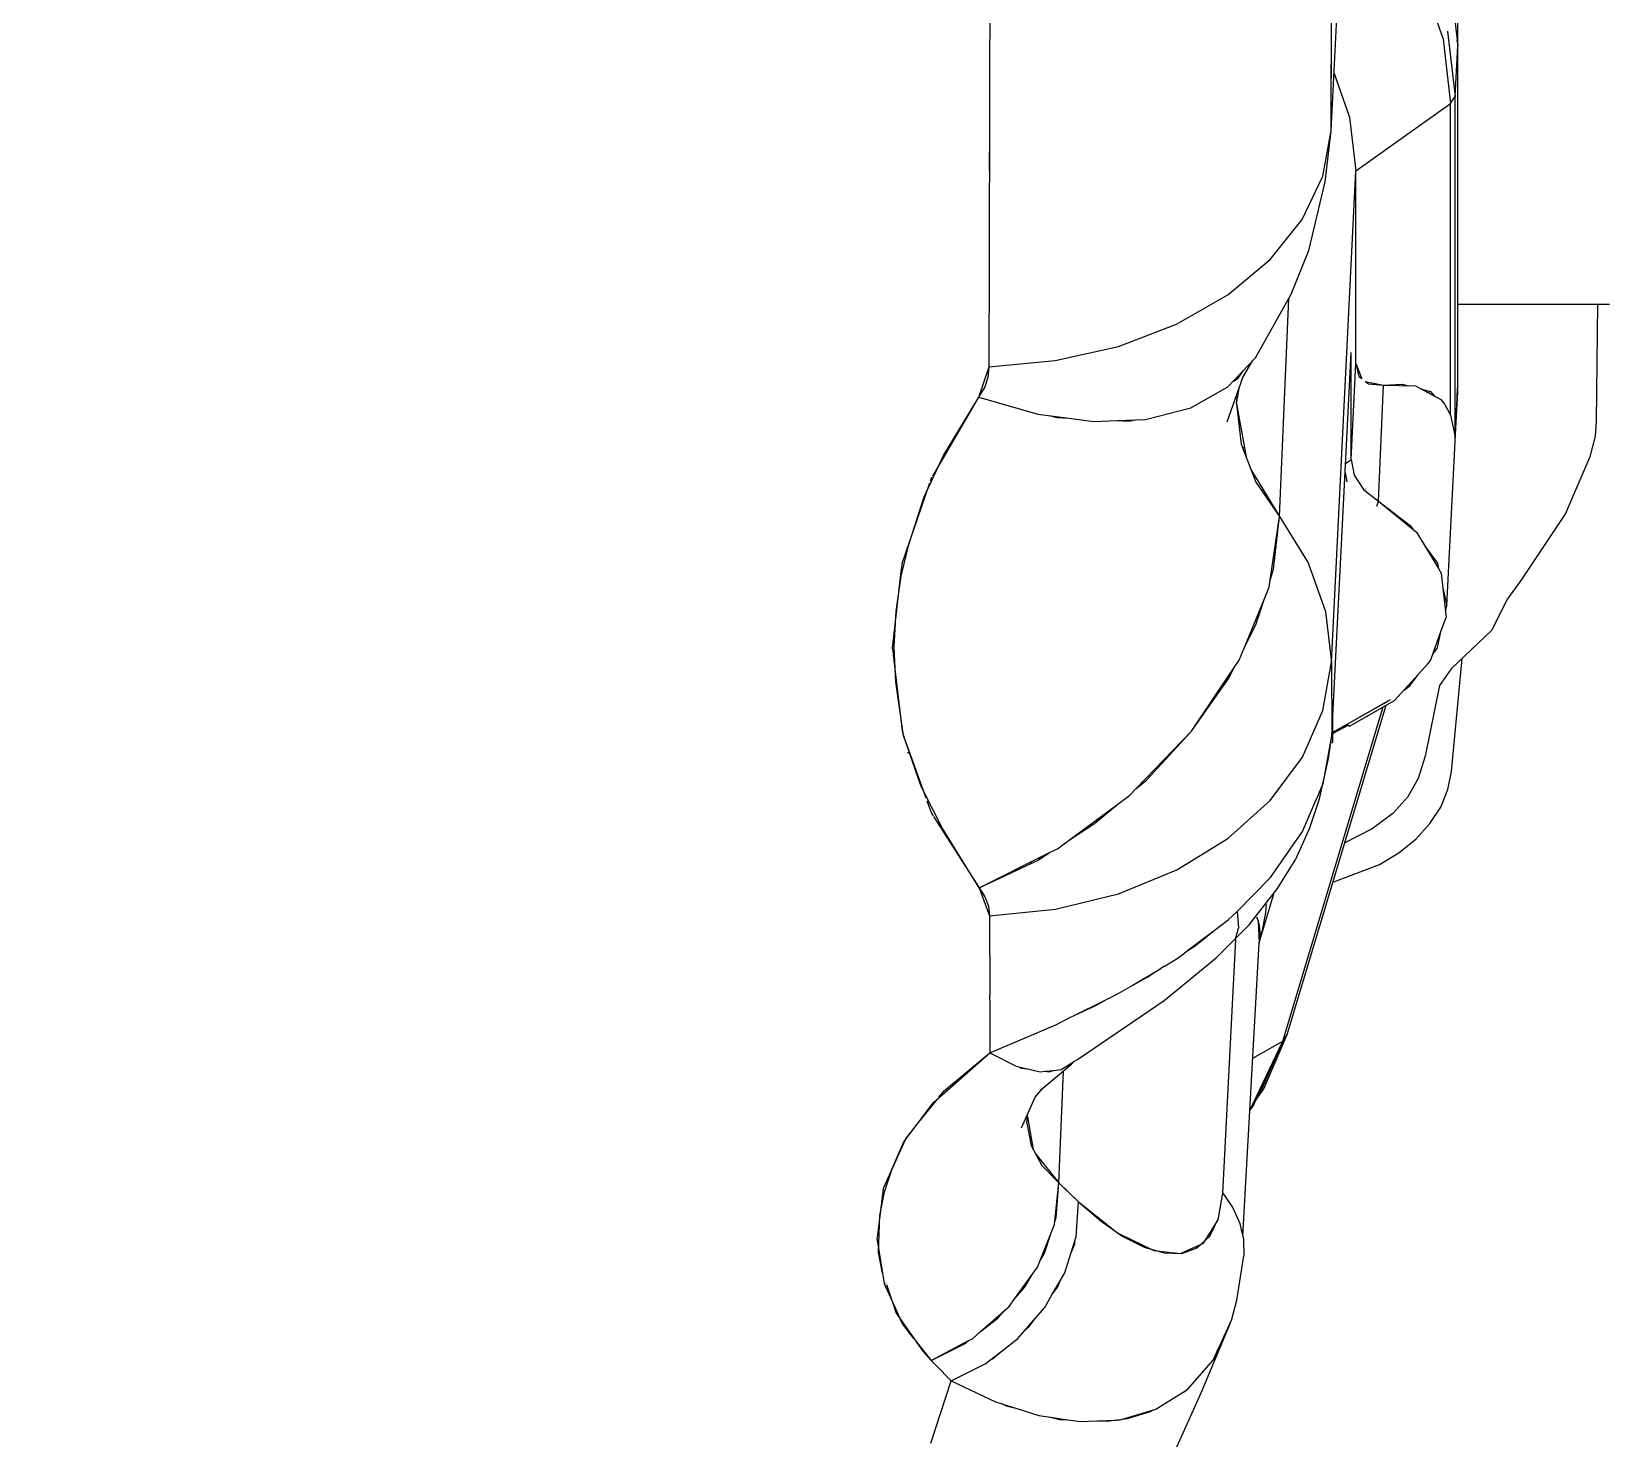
# Model space of a CAD drawing. Header units: millimetres. Extents: x 1084702 to 1166801, y 36632 to 124519.
# Drawn here: x 1102697.7 to 1102798.9, y 47321.2 to 47412 of the extents above; entities that cross this region are included whole.
import ezdxf

# ---------------------------------------------------------------- set-up
doc = ezdxf.new("R2010")
doc.units = ezdxf.units.MM
doc.header["$LTSCALE"] = 250
doc.layers.get('0').update_dxf_attribs({"color": 255})
doc.layers.add('%posline', color=240, linetype='Continuous')
doc.layers.add('%symbol', color=1, linetype='Continuous')
doc.styles.add('ROMANS', font='ROMANS.shx', dxfattribs={"height": 100})
doc.dimstyles.new('dott', dxfattribs={"dimscale": 100, "dimtxt": 150, "dimasz": 0.01, "dimexe": 0.5, "dimexo": 1, "dimgap": 1, "dimtad": 1, "dimdsep": 46, "dimtxsty": 'ROMANS', "dimcen": 1.5, "dimclrd": 1, "dimclre": 1, "dimclrt": 2, "dimazin": 2, "dimtfac": 1, "dimtmove": 2, "dimatfit": 3, "dimldrblk": 'DOT', "dimfxl": 1, "dimtvp": 100, "dimtolj": 1, "dimarcsym": 0})

# ---------------------------------------------------------------- blocks, each defined once
blk = doc.blocks.new('_Dot')
at = {"color": 0, "linetype": 'ByBlock', "lineweight": -2}
blk.add_line((-0.5, 0), (-1, 0), dxfattribs=at)
at = {"color": 0, "linetype": 'ByBlock', "const_width": 0.5}
blk.add_lwpolyline([(-0.25, 0, 1), (0.25, 0, 1)], format="xyb", close=True, dxfattribs=at)
blk = doc.blocks.new('GENERATOR-CENTER')
for p, q in [((-2036.29, -426.7), (-2034.71, -394.72)), ((-2036.29, -426.7), (-2034.71, -394.72)), ((-2028.13, -421.22), (-2028.13, -415.92)), ((-2028.13, -421.22), (-2028.13, -415.92)), ((-2030.5, -416.74), (-2029.07, -420.79)), ((-2030.5, -416.74), (-2029.07, -420.79)), ((-2028.62, -417.01), (-2028.13, -421.22)), ((-2058.3, -423.48), (-2058.29, -417.92)), ((-2036.29, -426.7), (-2036.27, -417.32)), ((-2036.29, -426.7), (-2036.28, -420)), ((-2029.07, -420.79), (-2028.59, -424.95)), ((-2029.07, -420.79), (-2029.07, -420.79)), ((-2029.07, -420.79), (-2028.59, -424.95)), ((-2028.78, -420.28), (-2028.29, -424.48)), ((-2028.78, -420.29), (-2028.78, -420.29)), ((-2028.78, -420.29), (-2028.29, -424.48)), ((-2028.29, -424.48), (-2028.13, -421.22)), ((-2028.29, -424.48), (-2028.13, -421.22)), ((-2028.18, -420.85), (-2028.13, -421.22)), ((-2028.13, -443.16), (-2028.13, -421.22)), ((-2028.13, -443.16), (-2028.13, -421.22)), ((-2036.1, -423), (-2035.11, -425.82)), ((-2036.1, -423), (-2035.11, -425.82)), ((-2058.31, -427.99), (-2058.3, -423.47)), ((-2034.71, -429.28), (-2028.59, -424.95)), ((-2034.71, -429.28), (-2028.59, -424.95)), ((-2028.59, -424.95), (-2028.29, -424.48)), ((-2028.59, -424.95), (-2028.29, -424.48)), ((-2028.59, -445.06), (-2028.59, -424.95)), ((-2028.59, -445.06), (-2028.59, -424.95)), ((-2028.29, -446.44), (-2028.29, -424.48)), ((-2028.29, -446.44), (-2028.29, -424.48)), ((-2035.11, -425.82), (-2034.71, -429.28)), ((-2035.11, -425.82), (-2034.71, -429.28)), ((-2058.32, -429.24), (-2058.31, -426.83)), ((-2036.84, -429.63), (-2036.29, -426.7)), ((-2036.84, -429.63), (-2036.29, -426.7)), ((-2036.67, -430), (-2036.29, -426.7)), ((-2036.67, -430), (-2036.29, -426.7)), ((-2058.32, -432.08), (-2058.31, -427.99)), ((-2036.27, -460.98), (-2034.71, -429.28)), ((-2036.27, -460.98), (-2034.71, -429.28)), ((-2034.71, -441.72), (-2034.71, -429.28)), ((-2034.71, -441.72), (-2034.71, -429.28)), ((-2038.17, -432.43), (-2036.84, -429.63)), ((-2038.17, -432.43), (-2036.84, -429.63)), ((-2037.73, -434.43), (-2036.67, -430)), ((-2058.33, -434.99), (-2058.32, -432.07)), ((-2040.23, -435.01), (-2038.17, -432.43)), ((-2040.23, -435.01), (-2038.17, -432.43)), ((-2038.88, -437.25), (-2037.73, -434.43)), ((-2058.34, -441.93), (-2058.33, -434.99)), ((-2042.96, -437.29), (-2040.23, -435.01)), ((-2042.96, -437.29), (-2040.23, -435.01)), ((-2046.26, -439.18), (-2042.96, -437.29)), ((-2046.26, -439.18), (-2042.96, -437.29)), ((-2041.17, -441.35), (-2038.88, -437.25)), ((-2039.63, -451.6), (-2039.02, -437.53)), ((-2039.63, -451.6), (-2039.02, -437.53)), ((-2028.13, -437.88), (-2018.35, -437.88)), ((-2019.11, -437.88), (-2019.2, -445.47)), ((-2050.01, -440.61), (-2046.26, -439.18)), ((-2050.01, -440.61), (-2046.26, -439.18)), ((-2054.09, -441.53), (-2050.01, -440.61)), ((-2054.09, -441.53), (-2050.01, -440.61)), ((-2042.96, -443.23), (-2041.17, -441.35)), ((-2036.26, -465.74), (-2035.01, -441)), ((-2036.26, -465.74), (-2035.01, -441)), ((-2035.07, -442.44), (-2035.01, -441)), ((-2035.01, -447.91), (-2035.01, -441)), ((-2035.01, -447.91), (-2035.01, -441)), ((-2059.01, -443.89), (-2058.34, -441.93)), ((-2058.42, -442.6), (-2058.34, -441.93)), ((-2058.38, -442.03), (-2058.35, -442.04)), ((-2058.34, -441.93), (-2054.09, -441.53)), ((-2058.34, -441.93), (-2054.09, -441.53)), ((-2042.34, -442.69), (-2042.31, -442.55)), ((-2042.29, -442.66), (-2041.97, -442.19)), ((-2041.99, -442.61), (-2041.36, -441.55)), ((-2035.09, -442.65), (-2035.07, -442.44)), ((-2035.01, -447.91), (-2034.71, -441.72)), ((-2035.01, -447.91), (-2034.71, -441.72)), ((-2034.71, -441.72), (-2034.5, -442.55)), ((-2034.71, -441.72), (-2034.31, -442.71)), ((-2059.01, -443.89), (-2058.64, -443.26)), ((-2058.64, -443.26), (-2058.42, -442.6)), ((-2045.35, -444.57), (-2042.96, -443.23)), ((-2042.99, -445.49), (-2041.99, -442.61)), ((-2042.6, -442.85), (-2042.29, -442.66)), ((-2042.42, -442.74), (-2042.36, -442.61)), ((-2042.42, -442.74), (-2042.37, -442.61)), ((-2042.4, -444.31), (-2042.23, -443.32)), ((-2042.32, -442.6), (-2042.32, -442.56)), ((-2034.5, -442.55), (-2034.32, -442.69)), ((-2034.11, -442.87), (-2032.92, -443.11)), ((-2034.08, -442.87), (-2033.88, -443.02)), ((-2033.88, -443.02), (-2032.92, -443.11)), ((-2033.24, -450.61), (-2032.92, -443.11)), ((-2033.24, -450.61), (-2032.92, -443.11)), ((-2032.92, -443.11), (-2031.71, -443.05)), ((-2032.92, -443.11), (-2030.86, -443.16)), ((-2031.71, -443.05), (-2031.33, -443.15)), ((-2030.86, -443.16), (-2029.21, -444.05)), ((-2030.46, -443.38), (-2029.88, -443.53)), ((-2029.98, -443.64), (-2029.94, -443.52)), ((-2029.98, -443.64), (-2029.94, -443.52)), ((-2029.88, -443.53), (-2029.63, -443.82)), ((-2028.3, -446.75), (-2028.14, -443.43)), ((-2028.29, -446.44), (-2028.13, -443.16)), ((-2028.29, -446.44), (-2028.13, -443.16)), ((-2028.29, -446.69), (-2028.13, -443.43)), ((-2028.29, -446.69), (-2028.13, -443.54)), ((-2028.14, -443.43), (-2028.13, -443.16)), ((-2028.13, -443.54), (-2028.13, -443.43)), ((-2061.98, -448.98), (-2059.01, -443.89)), ((-2061.29, -447.65), (-2059.01, -443.89)), ((-2059.01, -443.89), (-2055.22, -444.98)), ((-2042.4, -444.3), (-2042.32, -443.57)), ((-2042.4, -444.31), (-2041.77, -447.75)), ((-2042.4, -444.32), (-2042.4, -444.31)), ((-2042.4, -444.32), (-2042.09, -446.93)), ((-2029.21, -444.05), (-2028.97, -444.37)), ((-2028.97, -444.37), (-2028.59, -445.06)), ((-2028.16, -443.63), (-2028.14, -443.56)), ((-2028.16, -443.71), (-2028.14, -443.59)), ((-2028.16, -443.71), (-2028.14, -443.59)), ((-2055.22, -444.98), (-2053.2, -445.25)), ((-2054.49, -445.08), (-2053.98, -445.21)), ((-2053.98, -445.21), (-2053.2, -445.25)), ((-2053.2, -445.25), (-2051.59, -445.46)), ((-2051.59, -445.46), (-2050.11, -445.4)), ((-2050.11, -445.4), (-2048.26, -445.33)), ((-2050.11, -445.4), (-2049.33, -445.44)), ((-2050.1, -445.4), (-2050.1, -445.4)), ((-2049.33, -445.44), (-2048.93, -445.35)), ((-2048.26, -445.33), (-2045.35, -444.57)), ((-2042.29, -445.27), (-2042.23, -445.26)), ((-2028.59, -445.06), (-2028.29, -446.44)), ((-2028.59, -445.06), (-2028.58, -445.07)), ((-2019.2, -445.47), (-2019.26, -446.41)), ((-2028.3, -446.75), (-2028.29, -446.44)), ((-2028.3, -446.75), (-2028.29, -446.44)), ((-2028.29, -446.44), (-2028.29, -446.44)), ((-2019.26, -446.41), (-2019.6, -447.75)), ((-2042.09, -446.93), (-2041.15, -449.37)), ((-2042.01, -447.14), (-2041.89, -447.13)), ((-2041.9, -447.42), (-2041.84, -447.41)), ((-2041.9, -447.43), (-2041.83, -447.42)), ((-2041.9, -447.42), (-2041.83, -447.42)), ((-2028.83, -457.34), (-2028.3, -446.75)), ((-2028.3, -446.74), (-2028.29, -446.69)), ((-2062.55, -450.33), (-2061.29, -447.65)), ((-2041.47, -448.55), (-2039.63, -451.6)), ((-2041.46, -448.57), (-2041.46, -448.57)), ((-2041.46, -448.57), (-2041.46, -448.57)), ((-2035.37, -448.16), (-2035.01, -447.91)), ((-2035.37, -448.16), (-2035.01, -447.91)), ((-2035.01, -447.91), (-2034.8, -448.92)), ((-2035.01, -447.91), (-2034.8, -448.92)), ((-2019.6, -447.75), (-2021.19, -451.39)), ((-2063.96, -454.62), (-2062.17, -449.41)), ((-2062.14, -449.32), (-2062.08, -449.16)), ((-2062.08, -449.16), (-2062.02, -449.05)), ((-2041.15, -449.37), (-2039.63, -451.6)), ((-2035.4, -448.77), (-2035.28, -449.36)), ((-2034.8, -448.92), (-2034.2, -449.84)), ((-2034.8, -448.92), (-2034.2, -449.84)), ((-2034.78, -448.95), (-2034.78, -448.95)), ((-2034.58, -449.27), (-2034.57, -449.27)), ((-2063.53, -453.39), (-2062.55, -450.33)), ((-2062.31, -449.72), (-2062.28, -449.72)), ((-2034.2, -449.84), (-2033.24, -450.61)), ((-2034.06, -449.82), (-2034.06, -449.81)), ((-2033.34, -450.93), (-2033.24, -450.61)), ((-2033.24, -450.61), (-2031.2, -452.17)), ((-2033.24, -450.61), (-2031.03, -452.4)), ((-2040.23, -455.69), (-2039.63, -451.6)), ((-2040.01, -454.99), (-2039.63, -451.6)), ((-2039.63, -451.6), (-2037.78, -454.58)), ((-2039.63, -451.6), (-2037.78, -454.58)), ((-2032.5, -451.17), (-2032.47, -451.23)), ((-2021.19, -451.39), (-2024.06, -455.71)), ((-2031.2, -452.17), (-2031.03, -452.4)), ((-2031.03, -452.4), (-2030.78, -452.61)), ((-2030.78, -452.61), (-2030.23, -453.52)), ((-2064.03, -455.45), (-2063.54, -453.4)), ((-2030.23, -453.52), (-2029.44, -454.61)), ((-2030.23, -453.52), (-2029.37, -454.95)), ((-2063.99, -454.95), (-2063.96, -454.62)), ((-2037.78, -454.58), (-2036.65, -457.73)), ((-2037.78, -454.58), (-2036.65, -457.73)), ((-2029.44, -454.61), (-2029.37, -454.95)), ((-2064.58, -460.09), (-2064, -454.95)), ((-2064.35, -457.7), (-2064.03, -455.45)), ((-2040.3, -456.15), (-2040.23, -455.69)), ((-2040.23, -455.69), (-2040.01, -454.99)), ((-2029.37, -454.95), (-2029.19, -455.25)), ((-2029.19, -455.25), (-2029.08, -456.22)), ((-2024.06, -455.71), (-2024.91, -456.91)), ((-2040.62, -456.94), (-2040.3, -456.15)), ((-2029.08, -456.22), (-2028.83, -457.34)), ((-2029.08, -456.22), (-2028.92, -457.73)), ((-2064.47, -460.02), (-2064.35, -457.7)), ((-2041.91, -460.08), (-2040.62, -456.94)), ((-2041.12, -458.51), (-2040.62, -456.94)), ((-2036.65, -457.74), (-2036.27, -460.98)), ((-2036.65, -457.74), (-2036.27, -460.98)), ((-2028.92, -457.73), (-2028.83, -457.34)), ((-2028.92, -457.73), (-2028.88, -458.11)), ((-2024.91, -456.91), (-2025.95, -458.94)), ((-2041.91, -460.08), (-2041.12, -458.51)), ((-2029.21, -459.01), (-2028.88, -458.11)), ((-2029.74, -460.47), (-2029.21, -459.01)), ((-2029.44, -460.06), (-2029.21, -459.01)), ((-2025.95, -458.94), (-2028.56, -461.42)), ((-2064.59, -460.14), (-2064.58, -460.1)), ((-2064.59, -460.14), (-2064.55, -460.48)), ((-2064.54, -460.52), (-2063.99, -465.24)), ((-2064.38, -462.27), (-2064.47, -460.02)), ((-2042.23, -460.87), (-2041.91, -460.08)), ((-2029.89, -460.89), (-2029.74, -460.47)), ((-2029.74, -460.47), (-2029.44, -460.06)), ((-2028.53, -468.04), (-2027.85, -460.75)), ((-2045.29, -465.44), (-2042.54, -461.33)), ((-2042.9, -462.03), (-2042.54, -461.33)), ((-2042.54, -461.33), (-2042.23, -460.87)), ((-2036.82, -464.12), (-2036.27, -460.98)), ((-2036.82, -464.12), (-2036.27, -460.98)), ((-2036.27, -460.98), (-2036.26, -465.74)), ((-2036.27, -460.98), (-2036.26, -465.74)), ((-2032.21, -463.46), (-2030.03, -461.08)), ((-2030.03, -461.08), (-2029.89, -460.89)), ((-2028.56, -461.42), (-2029.3, -462.49)), ((-2063.87, -465.73), (-2064.38, -462.27)), ((-2045.29, -465.44), (-2042.9, -462.03)), ((-2043.49, -462.88), (-2043.48, -462.74)), ((-2031.6, -462.8), (-2031.22, -462.52)), ((-2031.22, -462.52), (-2030.73, -461.85)), ((-2029.3, -462.49), (-2030.22, -467.05)), ((-2064.32, -462.9), (-2064.26, -462.9)), ((-2064.32, -462.9), (-2064.26, -462.9)), ((-2039.13, -485.01), (-2032.75, -463.76)), ((-2039.13, -485.01), (-2032.75, -463.76)), ((-2035.27, -464.99), (-2032.47, -463.39)), ((-2035.27, -464.99), (-2032.6, -463.49)), ((-2035.1, -465.11), (-2032.21, -463.46)), ((-2039.42, -485.44), (-2032.93, -463.87)), ((-2039.42, -485.44), (-2032.93, -463.87)), ((-2038.15, -467.13), (-2036.82, -464.12)), ((-2038.15, -467.13), (-2036.82, -464.12)), ((-2036.18, -466.15), (-2036.18, -464.2)), ((-2034.06, -464.51), (-2033.98, -464.47)), ((-2033.98, -464.47), (-2033.91, -464.43)), ((-2063.98, -465.29), (-2063.95, -465.56)), ((-2063.95, -465.56), (-2063.84, -465.86)), ((-2062.73, -469.02), (-2063.87, -465.73)), ((-2048.88, -469.17), (-2045.29, -465.44)), ((-2048.21, -468.6), (-2045.29, -465.44)), ((-2036.81, -468.84), (-2036.26, -465.74)), ((-2036.47, -467.2), (-2036.26, -465.74)), ((-2036.18, -465.5), (-2035.27, -464.99)), ((-2036.18, -465.57), (-2035.27, -464.99)), ((-2036.18, -465.64), (-2036.11, -465.56)), ((-2036.18, -465.64), (-2036.11, -465.56)), ((-2036.11, -465.56), (-2035.19, -465.05)), ((-2036.11, -465.56), (-2035.19, -465.05)), ((-2035.27, -464.99), (-2035.1, -465.11)), ((-2063.83, -465.88), (-2062.44, -469.74)), ((-2063.61, -466.83), (-2063.5, -466.81)), ((-2063.6, -466.85), (-2063.49, -466.83)), ((-2036.33, -466.21), (-2036.18, -466.15)), ((-2047.19, -467.5), (-2047.19, -467.41)), ((-2040.22, -469.91), (-2038.15, -467.13)), ((-2040.22, -469.91), (-2038.15, -467.13)), ((-2037.04, -469.82), (-2036.47, -467.2)), ((-2030.22, -467.05), (-2030.68, -468.5)), ((-2048.88, -469.17), (-2048.21, -468.6)), ((-2037.27, -469.9), (-2036.82, -468.87)), ((-2037.16, -469.65), (-2036.82, -468.86)), ((-2036.82, -468.86), (-2036.81, -468.84)), ((-2036.82, -468.87), (-2036.82, -468.86)), ((-2030.68, -468.5), (-2031.35, -469.68)), ((-2028.76, -469.21), (-2028.53, -468.04)), ((-2061.38, -471.69), (-2062.73, -469.02)), ((-2050.06, -470.16), (-2049.28, -469.58)), ((-2049.28, -469.58), (-2048.88, -469.17)), ((-2038.14, -471.92), (-2037.23, -469.81)), ((-2037.67, -471.69), (-2037.04, -469.82)), ((-2031.35, -469.68), (-2032.31, -470.76)), ((-2029.23, -470.34), (-2028.76, -469.21)), ((-2062.37, -469.93), (-2062.07, -470.74)), ((-2062.07, -470.74), (-2061.97, -470.9)), ((-2053.17, -472.45), (-2050.06, -470.16)), ((-2051.55, -471.41), (-2050.06, -470.16)), ((-2042.95, -472.36), (-2040.22, -469.91)), ((-2042.95, -472.36), (-2040.22, -469.91)), ((-2032.31, -470.76), (-2033.64, -471.74)), ((-2029.92, -471.41), (-2029.23, -470.34)), ((-2061.94, -470.95), (-2059, -475.56)), ((-2059, -475.56), (-2061.38, -471.69)), ((-2053.17, -472.45), (-2051.55, -471.41)), ((-2038.57, -473.7), (-2037.67, -471.69)), ((-2033.64, -471.74), (-2035.41, -472.64)), ((-2030.82, -472.4), (-2029.92, -471.41)), ((-2053.95, -473.03), (-2053.17, -472.45)), ((-2046.25, -474.39), (-2042.95, -472.36)), ((-2046.25, -474.39), (-2042.95, -472.36)), ((-2039.04, -473.2), (-2038.18, -471.99)), ((-2038.8, -472.87), (-2038.17, -471.97)), ((-2038.18, -471.99), (-2038.17, -471.96)), ((-2038.17, -471.96), (-2038.14, -471.92)), ((-2031.92, -473.29), (-2030.82, -472.4)), ((-2059, -475.56), (-2054.46, -473.28)), ((-2059, -475.56), (-2055.19, -473.76)), ((-2055.66, -473.98), (-2055.65, -473.88)), ((-2055.19, -473.76), (-2054.46, -473.28)), ((-2055.11, -473.7), (-2055.1, -473.61)), ((-2054.46, -473.28), (-2053.95, -473.03)), ((-2040.21, -474.88), (-2038.98, -473.12)), ((-2039.75, -475.59), (-2038.57, -473.7)), ((-2033.18, -474.05), (-2031.92, -473.29)), ((-2059.73, -474.43), (-2059.72, -474.42)), ((-2050, -475.93), (-2046.25, -474.39)), ((-2050, -475.93), (-2046.25, -474.39)), ((-2042.35, -477.09), (-2040.27, -474.95)), ((-2040.29, -474.98), (-2040.26, -474.93)), ((-2040.26, -474.94), (-2040.21, -474.88)), ((-2036.11, -475.16), (-2033.18, -474.05)), ((-2059, -475.56), (-2058.63, -476.13)), ((-2059, -475.56), (-2058.33, -477.36)), ((-2054.07, -476.94), (-2050, -475.93)), ((-2054.07, -476.94), (-2050, -475.93)), ((-2042.35, -477.09), (-2040.29, -474.98)), ((-2041.59, -477.95), (-2039.75, -475.59)), ((-2040.83, -478.73), (-2040, -475.95)), ((-2040.83, -478.73), (-2040, -475.95)), ((-2058.63, -476.13), (-2058.4, -476.74)), ((-2058.4, -476.74), (-2058.33, -477.36)), ((-2058.33, -477.36), (-2054.07, -476.94)), ((-2058.33, -477.36), (-2054.07, -476.94)), ((-2040.5, -477.15), (-2040.46, -476.63)), ((-2058.33, -477.36), (-2058.31, -482.46)), ((-2043.76, -478.24), (-2042.94, -477.62)), ((-2043.71, -480.06), (-2041.59, -477.95)), ((-2042.94, -477.62), (-2042.35, -477.09)), ((-2042.35, -477.09), (-2042.26, -478.15)), ((-2042.35, -477.09), (-2042.26, -478.15)), ((-2041.11, -477.43), (-2041, -477.7)), ((-2041, -477.7), (-2040.93, -479.13)), ((-2041, -477.75), (-2040.95, -477.88)), ((-2040.95, -477.88), (-2040.85, -478.71)), ((-2040.72, -478.3), (-2040.5, -477.15)), ((-2045.64, -479.67), (-2043.92, -478.37)), ((-2045.06, -479.29), (-2043.74, -478.22)), ((-2043.29, -495.26), (-2042.44, -478.88)), ((-2043.29, -495.26), (-2042.44, -478.88)), ((-2042.49, -478.94), (-2042.26, -478.15)), ((-2042.49, -478.94), (-2042.26, -478.15)), ((-2040.93, -479.13), (-2040.85, -478.71)), ((-2040.93, -479.06), (-2040.9, -478.95)), ((-2040.92, -479.05), (-2040.81, -478.49)), ((-2040.92, -479.05), (-2040.9, -478.96)), ((-2040.92, -479.05), (-2040.9, -478.96)), ((-2040.9, -478.96), (-2040.72, -478.3)), ((-2040.85, -478.68), (-2040.85, -478.68)), ((-2046.23, -480.12), (-2045.73, -479.74)), ((-2045.74, -479.73), (-2045.06, -479.29)), ((-2045.2, -479.34), (-2045.16, -479.35)), ((-2045.2, -479.34), (-2045.16, -479.35)), ((-2042, -498.03), (-2040.93, -479.13)), ((-2040.93, -479.08), (-2040.91, -479.01)), ((-2040.93, -479.13), (-2040.92, -479.05)), ((-2040.93, -479.13), (-2040.92, -479.05)), ((-2049.12, -481.85), (-2047.28, -480.75)), ((-2048.15, -481.31), (-2047.05, -480.59)), ((-2047.07, -480.62), (-2046.23, -480.12)), ((-2047.06, -482.83), (-2043.71, -480.06)), ((-2049.98, -482.36), (-2049.23, -481.91)), ((-2049.23, -481.91), (-2048.15, -481.31)), ((-2048.71, -481.62), (-2048.63, -481.56)), ((-2048.55, -481.53), (-2048.45, -481.45)), ((-2058.32, -482.45), (-2058.31, -483.13)), ((-2052.91, -483.82), (-2050.83, -482.79)), ((-2052.65, -486.62), (-2047.06, -482.83)), ((-2051.48, -483.14), (-2050.64, -482.68)), ((-2050.66, -482.7), (-2049.98, -482.36)), ((-2058.31, -483.13), (-2058.3, -486.21)), ((-2054.05, -484.39), (-2053.14, -483.93)), ((-2053.15, -483.93), (-2051.48, -483.14)), ((-2058.3, -486.21), (-2054.66, -484.65)), ((-2058.3, -486.21), (-2054.92, -484.77)), ((-2055.67, -485.09), (-2055.67, -485.08)), ((-2054.92, -484.77), (-2054.44, -484.54)), ((-2054.45, -484.56), (-2054.05, -484.39)), ((-2040.64, -488.52), (-2039.13, -485.01)), ((-2039.42, -485.44), (-2039.13, -485.01)), ((-2039.42, -485.44), (-2039.13, -485.01)), ((-2055.99, -485.22), (-2055.97, -485.21)), ((-2041.54, -489.92), (-2039.42, -485.44)), ((-2041.35, -486.55), (-2039.42, -485.44)), ((-2041.35, -486.55), (-2039.42, -485.44)), ((-2040.91, -488.92), (-2039.42, -485.44)), ((-2061.94, -489.4), (-2058.3, -486.21)), ((-2061.24, -488.63), (-2058.3, -486.21)), ((-2058.3, -486.21), (-2056.61, -487.06)), ((-2056.61, -487.06), (-2056.44, -487.1)), ((-2056.44, -487.1), (-2056.29, -487.18)), ((-2056.44, -487.1), (-2055.89, -487.23)), ((-2054.88, -488.47), (-2053.03, -486.94)), ((-2053.7, -487.27), (-2053.32, -487.04)), ((-2053.32, -487.04), (-2052.89, -486.77)), ((-2053.32, -487.04), (-2053.03, -486.94)), ((-2053.03, -486.94), (-2052.89, -486.77)), ((-2052.89, -486.77), (-2052.65, -486.62)), ((-2056.29, -487.18), (-2055.88, -487.23)), ((-2056.21, -487.19), (-2056.21, -487.16)), ((-2055.88, -487.23), (-2055.05, -487.43)), ((-2055.05, -487.43), (-2054.74, -487.39)), ((-2054.74, -487.39), (-2054.19, -487.33)), ((-2054.74, -487.39), (-2054.48, -487.43)), ((-2054.48, -487.43), (-2054.19, -487.33)), ((-2054.19, -487.33), (-2053.7, -487.27)), ((-2053.86, -494.6), (-2053.56, -487.38)), ((-2053.86, -494.6), (-2053.56, -487.38)), ((-2041.1, -489.18), (-2040.21, -487.28)), ((-2061.59, -489.07), (-2061.24, -488.63)), ((-2056.26, -491.03), (-2055.38, -489.07)), ((-2055.38, -489.07), (-2054.88, -488.47)), ((-2055.03, -488.58), (-2054.88, -488.47)), ((-2041.37, -489.57), (-2040.91, -488.92)), ((-2041.1, -489.18), (-2040.89, -488.88)), ((-2040.91, -488.92), (-2040.64, -488.52)), ((-2063.85, -491.94), (-2061.94, -489.4)), ((-2063.1, -490.94), (-2061.67, -489.16)), ((-2055.93, -490.73), (-2055.85, -490.11)), ((-2041.5, -489.85), (-2041.33, -489.64)), ((-2041.35, -489.52), (-2041.1, -489.18)), ((-2041.33, -489.64), (-2041.13, -489.22)), ((-2063.69, -491.68), (-2063.21, -491.08)), ((-2055.93, -490.73), (-2055.65, -492.17)), ((-2055.88, -490.33), (-2055.52, -492.43)), ((-2065.16, -494.94), (-2063.75, -491.8)), ((-2064.62, -493.73), (-2063.85, -491.94)), ((-2063.75, -491.8), (-2063.69, -491.68)), ((-2055.65, -492.17), (-2054.96, -493.47)), ((-2055.34, -492.75), (-2053.86, -494.6)), ((-2065.11, -495.17), (-2064.62, -493.74)), ((-2054.96, -493.47), (-2053.86, -494.6)), ((-2065.58, -498.27), (-2065.17, -495.03)), ((-2065.4, -496.7), (-2065.11, -495.17)), ((-2065.17, -495.03), (-2065.16, -494.94)), ((-2054.13, -497.28), (-2053.86, -494.6)), ((-2054.03, -496.82), (-2053.86, -494.6)), ((-2053.86, -494.6), (-2052.58, -495.82)), ((-2053.86, -494.6), (-2053.56, -494.89)), ((-2053.56, -494.89), (-2052.58, -495.82)), ((-2052.73, -498.07), (-2052.58, -495.82)), ((-2052.58, -495.82), (-2051.13, -497.07)), ((-2052.58, -495.84), (-2052.58, -495.82)), ((-2052.58, -495.82), (-2050.27, -497.67)), ((-2043.59, -496.98), (-2043.29, -495.26)), ((-2043.55, -496.86), (-2043.29, -495.26)), ((-2043.29, -495.26), (-2042.64, -496.21)), ((-2042.64, -496.21), (-2042.18, -497.22)), ((-2065.49, -499.09), (-2065.4, -496.7)), ((-2054.11, -497.08), (-2054.03, -496.82)), ((-2051.13, -497.07), (-2049.72, -498.05)), ((-2044.52, -498.49), (-2043.59, -496.98)), ((-2044.11, -498.03), (-2043.55, -496.86)), ((-2042.18, -497.22), (-2042.09, -497.63)), ((-2065.52, -497.79), (-2065.52, -497.8)), ((-2055.24, -500.03), (-2054.13, -497.28)), ((-2054.78, -499.12), (-2054.38, -497.89)), ((-2052.82, -498.33), (-2052.73, -498.07)), ((-2050.27, -497.67), (-2050.06, -497.84)), ((-2050.06, -497.84), (-2049.95, -497.89)), ((-2049.95, -497.89), (-2047.73, -498.96)), ((-2049.72, -498.05), (-2048.36, -498.74)), ((-2044.93, -498.79), (-2044.11, -498.03)), ((-2042.09, -497.63), (-2042.04, -497.73)), ((-2042.09, -497.63), (-2042.04, -497.83)), ((-2042.04, -497.83), (-2042.04, -497.73)), ((-2042.04, -497.83), (-2041.95, -498.25)), ((-2065.58, -498.28), (-2065.58, -498.27)), ((-2065.58, -498.28), (-2065.23, -500.41)), ((-2065.56, -498.47), (-2065.55, -498.48)), ((-2065.56, -498.47), (-2065.55, -498.48)), ((-2065.23, -500.41), (-2065.49, -499.09)), ((-2055.08, -499.64), (-2054.78, -499.12)), ((-2053.48, -500.39), (-2053.08, -499.15)), ((-2053.08, -499.15), (-2052.82, -498.33)), ((-2053.08, -499.15), (-2052.83, -498.53)), ((-2052.95, -498.74), (-2052.92, -498.76)), ((-2052.95, -498.75), (-2052.93, -498.76)), ((-2052.83, -498.53), (-2052.82, -498.33)), ((-2048.36, -498.74), (-2047.09, -499.11)), ((-2047.73, -498.96), (-2046.02, -499.15)), ((-2047.09, -499.11), (-2045.93, -499.14)), ((-2046.85, -499.12), (-2046.81, -499.06)), ((-2046.73, -499.12), (-2046.71, -499.07)), ((-2046.02, -499.15), (-2044.52, -498.49)), ((-2045.93, -499.14), (-2044.93, -498.79)), ((-2044.98, -498.69), (-2044.97, -498.8)), ((-2041.95, -498.25), (-2041.93, -499.29)), ((-2056.7, -502.06), (-2055.24, -500.03)), ((-2042.38, -502.17), (-2041.93, -499.29)), ((-2065.23, -500.42), (-2065.12, -501.08)), ((-2065.12, -501.08), (-2064.12, -503.32)), ((-2065.01, -501.05), (-2065.01, -501.07)), ((-2064.98, -501.14), (-2064.34, -503)), ((-2056.07, -501.34), (-2055.6, -500.54)), ((-2054.3, -501.82), (-2053.77, -500.91)), ((-2053.93, -501.31), (-2053.77, -500.91)), ((-2053.77, -500.91), (-2053.48, -500.39)), ((-2057.06, -502.57), (-2056.7, -502.06)), ((-2056.7, -502.06), (-2056.07, -501.34)), ((-2054.76, -502.63), (-2054.3, -501.82)), ((-2054.3, -501.82), (-2053.93, -501.31)), ((-2042.69, -503.39), (-2042.38, -502.17)), ((-2064.34, -503), (-2062.63, -505.45)), ((-2058.9, -504.19), (-2057.41, -502.87)), ((-2057.8, -503.33), (-2057.41, -502.87)), ((-2057.41, -502.87), (-2057.06, -502.57)), ((-2055.39, -503.35), (-2054.76, -502.63)), ((-2064.11, -503.35), (-2063.95, -503.7)), ((-2063.95, -503.7), (-2063.23, -504.63)), ((-2059.43, -504.65), (-2058.9, -504.19)), ((-2058.9, -504.19), (-2057.8, -503.33)), ((-2056.5, -504.63), (-2056.1, -504.17)), ((-2056.1, -504.17), (-2055.39, -503.35)), ((-2056.1, -504.17), (-2055.76, -503.87)), ((-2055.76, -503.87), (-2055.39, -503.35)), ((-2044.67, -508.15), (-2042.78, -503.62)), ((-2043.53, -505.23), (-2042.71, -503.46)), ((-2042.71, -503.46), (-2042.69, -503.39)), ((-2042.69, -503.38), (-2042.69, -503.37)), ((-2042.69, -503.39), (-2042.69, -503.38)), ((-2042.69, -503.39), (-2042.69, -503.38)), ((-2063.08, -504.81), (-2062.1, -506.06)), ((-2062.1, -506.06), (-2059.63, -504.75)), ((-2062.1, -506.06), (-2059.86, -504.93)), ((-2060.56, -505.24), (-2060.52, -505.26)), ((-2059.86, -504.93), (-2059.63, -504.75)), ((-2059.63, -504.75), (-2059.43, -504.65)), ((-2057.6, -505.49), (-2056.5, -504.63)), ((-2043.89, -505.99), (-2043.55, -505.26)), ((-2043.87, -505.98), (-2043.5, -505.17)), ((-2062.63, -505.45), (-2062.1, -506.06)), ((-2062.1, -506.06), (-2061.8, -506.36)), ((-2062.1, -506.06), (-2062.02, -506.14)), ((-2061.14, -505.57), (-2061.13, -505.54)), ((-2060.81, -507.36), (-2058.56, -506.24)), ((-2058.56, -506.24), (-2058.33, -506.06)), ((-2058.33, -506.06), (-2057.6, -505.49)), ((-2058.33, -506.06), (-2058.13, -505.95)), ((-2058.13, -505.95), (-2057.6, -505.49)), ((-2045.55, -507.92), (-2043.89, -506.01)), ((-2043.89, -505.99), (-2043.87, -505.98)), ((-2043.89, -506.01), (-2043.89, -506)), ((-2062.11, -511.39), (-2060.81, -507.36)), ((-2061.8, -506.36), (-2060.81, -507.36)), ((-2060.81, -507.36), (-2057.94, -508.72)), ((-2048.77, -517.23), (-2044.67, -508.15)), ((-2047.59, -509.2), (-2046.11, -508.27)), ((-2046.12, -508.27), (-2045.64, -507.99)), ((-2046.02, -508.21), (-2045.61, -507.95)), ((-2045.64, -507.99), (-2045.6, -507.94)), ((-2045.61, -507.95), (-2045.55, -507.92)), ((-2057.94, -508.72), (-2057.54, -508.85)), ((-2057.54, -508.84), (-2057.25, -508.98)), ((-2057.53, -508.85), (-2056.57, -509.15)), ((-2057.25, -508.98), (-2056.55, -509.16)), ((-2056.56, -509.16), (-2055.14, -509.6)), ((-2049.74, -509.84), (-2047.82, -509.27)), ((-2049.43, -509.79), (-2047.95, -509.34)), ((-2047.95, -509.34), (-2047.8, -509.26)), ((-2047.8, -509.26), (-2047.59, -509.2)), ((-2055.14, -509.6), (-2054.4, -509.71)), ((-2054.4, -509.71), (-2053.84, -509.86)), ((-2054.38, -509.72), (-2053.29, -509.88)), ((-2053.84, -509.86), (-2053.27, -509.88)), ((-2053.27, -509.88), (-2052.45, -510)), ((-2052.45, -510), (-2051.4, -509.95)), ((-2051.4, -509.95), (-2050.71, -509.98)), ((-2051.36, -509.95), (-2050.15, -509.9)), ((-2050.71, -509.98), (-2050.1, -509.89)), ((-2050.11, -509.89), (-2049.91, -509.88)), ((-2049.91, -509.88), (-2049.77, -509.84)), ((-2049.77, -509.84), (-2049.43, -509.79)), ((-2048.66, -509.56), (-2048.64, -509.51)), ((-2048.48, -509.5), (-2048.46, -509.46))]:
    blk.add_line(p, q)
blk = doc.blocks.new('BL_1-deck_B4_2')
blk.add_blockref('GENERATOR-CENTER', (87054.78, 16083.83))

msp = doc.modelspace()

# ---------------------------------------------------------------- hatches: boundary and pattern name
at = {"layer": '%symbol', "true_color": 0x939598}
h = msp.add_hatch(dxfattribs=at)
h.set_pattern_fill('ANSI31', color=252, scale=100)
h.paths.add_polyline_path([(1097892.6, 52632.31), (1097892.6, 43032.31), (1109392.6, 43032.31), (1109392.6, 52632.31)])

# ---------------------------------------------------------------- block references
msp.add_blockref('BL_1-deck_B4_2', (1017763.01, 31748.48))

# ---------------------------------------------------------------- leaders
at = {"layer": '%posline', "linetype": 'ByBlock'}
for points in [[(1105977.01, 46518.41), (1099711.3, 53457.36)], [(1106280.81, 47363.31), (1101490.53, 42238.05)]]:
    msp.add_leader(points, dimstyle='dott', override={"dimasz": 2, "dimgap": 1, "dimtad": 0, "dimclrd": 256}, dxfattribs=at)

doc.saveas('drawing.dxf')
